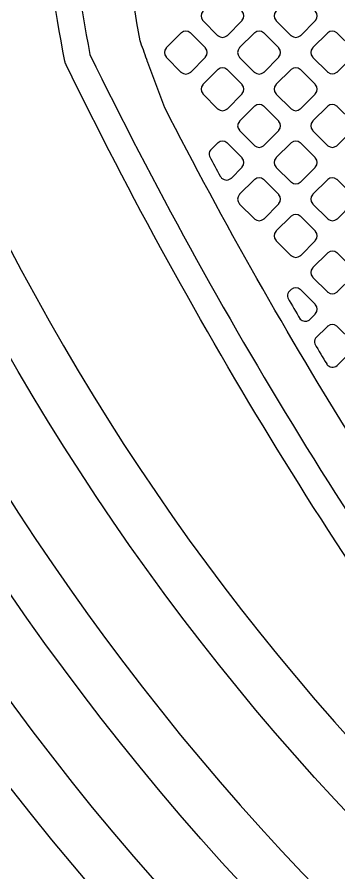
# Model space of a CAD drawing. Extents: x 3811 to 4077, y -444 to -307.
# Drawn here: x 3998.535 to 3999.482, y -382.525 to -380.01 of the extents above; entities that cross this region are included whole.
import ezdxf

# ---------------------------------------------------------------- set-up
doc = ezdxf.new("R2010")
doc.units = 0
doc.layers.add('gbr-dxf', color=7, linetype='Continuous')

msp = doc.modelspace()

# ---------------------------------------------------------------- linework, layer by layer
at = {"layer": 'gbr-dxf', "linetype": 'Continuous'}
for points in [[(3996.1926, -374.6474, -0.094409), (3996.3197, -375.0743, -0.028699), (3996.32, -375.0829), (3996.352, -377.4635, -0.007653), (3996.352, -377.4654, 0.041158), (3996.4548, -378.5311, -0.012756), (3996.4555, -378.5347), (3996.5251, -378.9206, -0.007562), (3996.5254, -378.9224, 0.07327), (3997.2868, -381.163, -0.0085), (3997.2878, -381.165), (3997.4473, -381.4759, -0.007866), (3997.4482, -381.4777, 0.077048), (3999.0342, -383.647, -0.013913), (3999.0372, -383.6498), (4000.6132, -385.2259, -0.008796)], [(4002.3345, -387.7087, 0.121503), (4000.7513, -385.0878, -0.008636), (4000.7497, -385.0862), (3999.0731, -383.4099, -0.008712), (3999.0715, -383.4082, -0.198755), (3996.5249, -377.2619, -0.011889)], [(3996.6773, -377.2584, 0.198929), (3999.1809, -383.3021, -0.008685), (3999.1825, -383.3038), (4000.8591, -384.98, -0.008773), (4000.8607, -384.9817, -0.121503), (4002.4807, -387.6656, -0.017805)], [(4000.5038, -385.332), (3998.9322, -383.7604, -0.013659), (3998.9293, -383.7577, -0.077228), (3997.3118, -381.5457, -0.009209), (3997.3106, -381.5435), (3997.1511, -381.2326, -0.008596), (3997.1501, -381.2305, -0.073265), (3996.3752, -378.9478, -0.008634), (3996.3748, -378.9456), (3996.3062, -378.5654, -0.012454), (3996.3055, -378.5619, -0.041374), (3996.1996, -377.4655, -0.007759)], [(4002.6687, -387.6121, 0.121763), (4000.9971, -384.8422, -0.008691), (4000.9955, -384.8405), (3999.1567, -383.0017, -0.008915), (3999.155, -383, -0.198702), (3996.871, -377.4864, -0.011933)], [(3997.0234, -377.4829, 0.198897), (3999.2645, -382.8939, -0.008509), (3999.2661, -382.8955), (4001.1049, -384.7344, -0.008751), (4001.1066, -384.7361, -0.121762), (4002.815, -387.5692, -0.017203)], [(4002.9919, -387.521, 0.122078), (4001.2346, -384.6047, -0.008495), (4001.233, -384.6031), (3999.3942, -382.7642, -0.008901), (3999.3925, -382.7625, -0.198823), (3997.2065, -377.4825, -0.007746)], [(3997.3589, -377.4844, 0.198838), (3999.5019, -382.6564, -0.008522), (3999.5035, -382.6581), (4001.3424, -384.497, -0.008926), (4001.3441, -384.4987, -0.121858), (4003.1364, -387.4723, -0.022069)], [(4003.3476, -387.4176, 0.12221), (4001.4979, -384.3448, -0.008815), (4001.4962, -384.3431), (3999.6558, -382.5026, -0.01398), (3999.6529, -382.4997, -0.198689), (3997.5764, -377.4843, -0.007704)], [(3997.7288, -377.4823, 0.198911), (3999.7636, -382.3948, -0.013711), (3999.7663, -382.3977), (4001.6024, -384.2338, -0.008541), (4001.604, -384.2353, -0.122231), (4003.4928, -387.3711, -0.016533)], [(4003.956, -389.4568, 0.196009), (4001.7909, -384.146, -0.019381), (4001.789, -384.1439), (4000.0334, -382.3487, -0.042234), (4000.0291, -382.344, -0.048731), (3998.6792, -380.1499, -0.077425), (3998.6753, -380.1389, -0.046914), (3998.5847, -379.1783, -0.010897), (3998.5847, -379.1769), (3998.5847, -379.1765, -0.016733), (3998.5847, -379.1741), (3998.5847, -377.5353, -0.014135)], [(3998.6609, -377.5333), (3998.6609, -379.1764, -0.014012), (3998.6609, -379.1783, 0.046654), (3998.7492, -380.1195, 0.048616), (4000.0882, -382.2958), (4001.8454, -384.0926, -0.019718), (4001.8473, -384.0947, -0.195845), (4004.0322, -389.4549, -0.014149)], [(4001.5251, -383.5828), (4000.187, -382.2147, -0.045648), (4000.1839, -382.2114, -0.04393), (3998.9685, -380.2734, -0.049617), (3998.9666, -380.2687, -0.003302), (3998.9198, -380.1429, -0.02137), (3998.9191, -380.141, -0.001504), (3998.8988, -380.0848, -0.052667), (3998.8973, -380.0797, -0.021887), (3998.8369, -379.6532)]]:
    msp.add_lwpolyline(points, format="xyb", dxfattribs=at)
for points in [[(3999.081, -380.019, -0.092162), (3999.082, -380.0205), (3999.1247, -380.0633, -0.08752), (3999.1262, -380.0642, 0.37889), (3999.1521, -380.0642, -0.096117), (3999.1538, -380.0632), (3999.1965, -380.0204, -0.095895), (3999.1975, -380.0188, 0.379201), (3999.1975, -379.9929, -0.087784), (3999.1966, -379.9914), (3999.1539, -379.9487, -0.092233), (3999.1523, -379.9477, 0.379731), (3999.1263, -379.9477, -0.096458), (3999.1247, -379.9487), (3999.082, -379.9914, -0.096627), (3999.0811, -379.993, 0.3795)], [(3999.2965, -380.0189, -0.092348), (3999.2975, -380.0205), (3999.3401, -380.0631, -0.10399), (3999.3419, -380.0641, 0.37981), (3999.3679, -380.0641, -0.096458), (3999.3695, -380.0631), (3999.412, -380.0206, -0.096627), (3999.413, -380.019, 0.37981), (3999.413, -379.993, -0.087784), (3999.4121, -379.9915), (3999.3692, -379.9487, -0.092233), (3999.3677, -379.9478, 0.379731), (3999.3417, -379.9478, -0.096458), (3999.3401, -379.9487), (3999.2975, -379.9913, -0.096627), (3999.2965, -379.9929, 0.379731)], [(3998.9733, -380.1267, -0.110189), (3998.9741, -380.1282), (3999.0168, -380.1709, -0.096111), (3999.0185, -380.1719, 0.379308), (3999.0444, -380.1719, -0.09601), (3999.0461, -380.1709), (3999.0887, -380.1283, -0.096227), (3999.0897, -380.1266, 0.378952), (3999.0897, -380.1007, -0.092052), (3999.0887, -380.0991), (3999.0461, -380.0565, -0.096527), (3999.0445, -380.0555, 0.37947), (3999.0185, -380.0556, -0.096458), (3999.0169, -380.0565), (3998.9741, -380.0993, -0.105569), (3998.9733, -380.1007, 0.379732)], [(3999.1887, -380.1267, -0.08798), (3999.1896, -380.1282), (3999.2324, -380.1709, -0.100073), (3999.2341, -380.1719, 0.378747), (3999.26, -380.1719, -0.09601), (3999.2617, -380.171), (3999.3043, -380.1283, -0.096328), (3999.3053, -380.1267, 0.379422), (3999.3053, -380.1007, -0.092348), (3999.3043, -380.0991), (3999.2616, -380.0564, -0.096111), (3999.26, -380.0555, 0.379731), (3999.234, -380.0555, -0.096458), (3999.2324, -380.0564), (3999.1897, -380.0991, -0.096627), (3999.1887, -380.1008, 0.3795)], [(3999.4044, -380.1266, -0.104473), (3999.4055, -380.1284), (3999.4479, -380.1708, -0.100073), (3999.4496, -380.1718, 0.378747), (3999.4755, -380.1718, -0.09601), (3999.4771, -380.1709), (3999.5197, -380.1283, -0.096227), (3999.5207, -380.1267, 0.379422), (3999.5206, -380.1007, -0.09253), (3999.5197, -380.0992), (3999.4771, -380.0566, -0.096627), (3999.4755, -380.0556, 0.379731), (3999.4495, -380.0556, -0.096723), (3999.4479, -380.0566), (3999.4054, -380.099, -0.096857), (3999.4044, -380.1007, 0.3795)], [(3999.081, -380.2344, -0.100076), (3999.082, -380.2361), (3999.1247, -380.2787, -0.096227), (3999.1263, -380.2797, 0.379422), (3999.1523, -380.2797, -0.095956), (3999.1539, -380.2787), (3999.1965, -380.2361, -0.096332), (3999.1975, -380.2345, 0.379308), (3999.1975, -380.2085, -0.092052), (3999.1966, -380.207), (3999.1538, -380.1642, -0.096527), (3999.1522, -380.1632, 0.37947), (3999.1262, -380.1633, -0.096458), (3999.1246, -380.1642), (3999.082, -380.2068, -0.096627), (3999.0811, -380.2084, 0.379357)], [(3999.2965, -380.2345, -0.087848), (3999.2975, -380.236), (3999.34, -380.2786, -0.10046), (3999.3418, -380.2796, 0.379451), (3999.3677, -380.2796, -0.096117), (3999.3694, -380.2786), (3999.412, -380.236, -0.095796), (3999.413, -380.2343, 0.378779), (3999.413, -380.2084, -0.092061), (3999.4121, -380.2069), (3999.3694, -380.1642, -0.096328), (3999.3678, -380.1633, 0.37947), (3999.3418, -380.1633, -0.096723), (3999.3402, -380.1643), (3999.2975, -380.2069, -0.096627), (3999.2965, -380.2086, 0.379731)], [(3999.1889, -380.3422, -0.100285), (3999.1899, -380.3439), (3999.2323, -380.3864, -0.096627), (3999.234, -380.3874, 0.37981), (3999.26, -380.3874, -0.096625), (3999.2616, -380.3864), (3999.3042, -380.3438, -0.096111), (3999.3052, -380.3422, 0.37981), (3999.3052, -380.3162, -0.09253), (3999.3042, -380.3146), (3999.2617, -380.2721, -0.096423), (3999.26, -380.2711, 0.379731), (3999.234, -380.2711, -0.096458), (3999.2324, -380.2721), (3999.1899, -380.3146, -0.096627), (3999.1889, -380.3162, 0.379731)], [(3999.4043, -380.3421, -0.100082), (3999.4053, -380.3439), (3999.4479, -380.3865, -0.095796), (3999.4496, -380.3875, 0.37889), (3999.4755, -380.3875, -0.096117), (3999.4772, -380.3865), (3999.5198, -380.3438, -0.095895), (3999.5208, -380.3422, 0.379201), (3999.5208, -380.3162, -0.096625), (3999.5198, -380.3146), (3999.4772, -380.272, -0.100151), (3999.4755, -380.271, 0.379731), (3999.4495, -380.271, -0.096458), (3999.4479, -380.272), (3999.4053, -380.3145, -0.096627), (3999.4043, -380.3162, 0.3795)], [(3999.1012, -380.4185, 0.001324), (3999.1326, -380.4775, -0.075521), (3999.1341, -380.4792, 0.464952), (3999.1638, -380.4836, -0.069158), (3999.1655, -380.4825), (3999.1965, -380.4515, -0.095916), (3999.1974, -380.4499, 0.379692), (3999.1974, -380.4239, -0.09253), (3999.1965, -380.4224), (3999.1539, -380.3798, -0.096111), (3999.1523, -380.3788, 0.379523), (3999.1263, -380.3788, -0.096614), (3999.1247, -380.3798), (3999.1036, -380.4008, 0.230127)], [(3999.2965, -380.4499, -0.095968), (3999.2975, -380.4516), (3999.34, -380.4941, -0.107982), (3999.3419, -380.4951, 0.379422), (3999.3679, -380.4951, -0.096625), (3999.3695, -380.4941), (3999.412, -380.4517, -0.096111), (3999.413, -380.45, 0.379308), (3999.413, -380.4241, -0.096507), (3999.412, -380.4224), (3999.3694, -380.3798, -0.10077), (3999.3677, -380.3788, 0.37947), (3999.3417, -380.3788, -0.096458), (3999.3401, -380.3798), (3999.2975, -380.4223, -0.096627), (3999.2965, -380.424, 0.379357)], [(3999.1887, -380.5578, -0.087784), (3999.1896, -380.5592), (3999.2323, -380.6019, -0.100151), (3999.2341, -380.603, 0.37981), (3999.26, -380.603, -0.095956), (3999.2617, -380.602), (3999.3043, -380.5594, -0.096332), (3999.3053, -380.5577, 0.37981), (3999.3053, -380.5317, -0.087784), (3999.3044, -380.5303), (3999.2616, -380.4874, -0.092233), (3999.26, -380.4865, 0.379731), (3999.234, -380.4865, -0.096458), (3999.2324, -380.4875), (3999.1897, -380.5301, -0.096627), (3999.1887, -380.5318, 0.379731)], [(3999.4044, -380.5577, -0.108195), (3999.4055, -380.5596), (3999.4479, -380.6019, -0.104691), (3999.4497, -380.603, 0.37981), (3999.4757, -380.603, -0.096625), (3999.4773, -380.602), (3999.5198, -380.5595, -0.096111), (3999.5208, -380.5579, 0.37981), (3999.5208, -380.5319, -0.100399), (3999.5198, -380.5302), (3999.4773, -380.4877, -0.104691), (3999.4755, -380.4867, 0.379731), (3999.4495, -380.4867, -0.096723), (3999.4479, -380.4876), (3999.4054, -380.5301, -0.096857), (3999.4044, -380.5317, 0.379731)], [(3999.2965, -380.6656, -0.087784), (3999.2975, -380.6671), (3999.3402, -380.7098, -0.100151), (3999.3419, -380.7108, 0.37981), (3999.3679, -380.7108, -0.095956), (3999.3695, -380.7098), (3999.4121, -380.6672, -0.096332), (3999.4131, -380.6655, 0.37981), (3999.4131, -380.6396, -0.087784), (3999.4122, -380.6381), (3999.3694, -380.5953, -0.092233), (3999.3678, -380.5943, 0.379731), (3999.3418, -380.5943, -0.096458), (3999.3402, -380.5953), (3999.2975, -380.638, -0.096627), (3999.2965, -380.6396, 0.379731)], [(3999.4044, -380.7733, -0.10047), (3999.4055, -380.7751), (3999.4479, -380.8175, -0.096111), (3999.4496, -380.8185, 0.37981), (3999.4755, -380.8185, -0.095956), (3999.4772, -380.8175), (3999.5198, -380.7749, -0.096332), (3999.5208, -380.7733, 0.37981), (3999.5208, -380.7473, -0.092348), (3999.5198, -380.7457), (3999.4773, -380.7031, -0.096111), (3999.4756, -380.7022, 0.379731), (3999.4496, -380.7022, -0.096458), (3999.448, -380.7031), (3999.4054, -380.7457, -0.096627), (3999.4044, -380.7474, 0.379731)], [(3999.3314, -380.8347, 0.001426), (3999.3678, -380.8972, 0.363831), (3999.3939, -380.9008), (3999.412, -380.8827, -0.095796), (3999.413, -380.8811, 0.379249), (3999.413, -380.8551, -0.10047), (3999.4119, -380.8534), (3999.3696, -380.811, -0.10399), (3999.3678, -380.81, 0.379471), (3999.3418, -380.81, -0.09601), (3999.3402, -380.8109), (3999.3335, -380.8177, 0.218633)], [(3999.4109, -380.9704, 0.001354), (3999.446, -381.0292, -0.066031), (3999.4468, -381.0302, 0.450405), (3999.4763, -381.0337, -0.061564), (3999.4773, -381.033), (3999.5198, -380.9906, -0.096111), (3999.5207, -380.9889, 0.379451), (3999.5208, -380.963, -0.104473), (3999.5197, -380.9612), (3999.4771, -380.9185, -0.092187), (3999.4755, -380.9176, 0.379249), (3999.4496, -380.9176, -0.096458), (3999.4479, -380.9186), (3999.4129, -380.9537, 0.213503)]]:
    msp.add_lwpolyline(points, format="xyb", close=True, dxfattribs=at)

doc.saveas('drawing.dxf')
